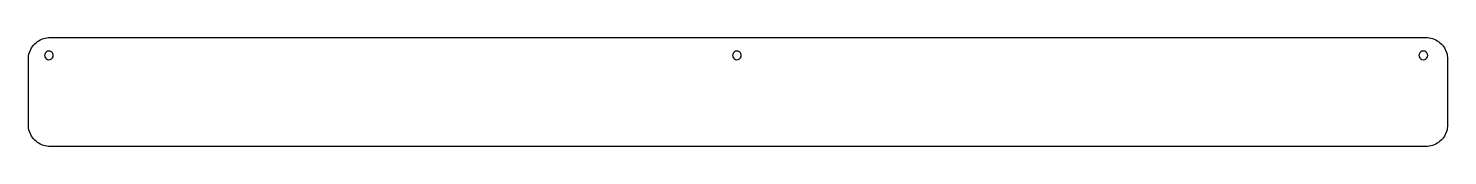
# Model space of a CAD drawing. Header units: inches. Extents: x 0 to 325, y 0 to 25.
import ezdxf

# ---------------------------------------------------------------- set-up
doc = ezdxf.new("R2010")
doc.units = ezdxf.units.IN
doc.header["$MEASUREMENT"] = 0
doc.layers.get('0').update_dxf_attribs({"lineweight": 25, "true_color": 0xffffff})

msp = doc.modelspace()

# ---------------------------------------------------------------- linework, layer by layer
at = {"color": 0}
for p, q in [((0.74, 22.61), (0.95, 22.94)), ((0.95, 22.94), (1.2, 23.25)), ((1.2, 23.25), (1.46, 23.54)), ((1.46, 23.54), (1.75, 23.8)), ((1.75, 23.8), (2.06, 24.05)), ((2.06, 24.05), (2.39, 24.27)), ((2.39, 24.27), (2.73, 24.46)), ((2.73, 24.46), (3.09, 24.62)), ((3.09, 24.62), (3.45, 24.76)), ((3.45, 24.76), (3.83, 24.86)), ((3.83, 24.86), (4.22, 24.94)), ((4.22, 24.94), (4.61, 24.99)), ((4.61, 24.99), (5, 25)), ((5, 25), (320.33, 25)), ((320.33, 25), (320.72, 24.99)), ((320.72, 24.99), (321.11, 24.94)), ((321.11, 24.94), (321.49, 24.86)), ((321.49, 24.86), (321.87, 24.76)), ((321.87, 24.76), (322.24, 24.62)), ((322.24, 24.62), (322.6, 24.46)), ((322.6, 24.46), (322.94, 24.27)), ((322.94, 24.27), (323.26, 24.05)), ((323.26, 24.05), (323.57, 23.8)), ((323.57, 23.8), (323.86, 23.54)), ((323.86, 23.54), (324.13, 23.25)), ((324.13, 23.25), (324.37, 22.94)), ((324.37, 22.94), (324.59, 22.61)), ((0, 20), (0.02, 20.39)), ((0, 4.95), (0, 20)), ((0.02, 20.39), (0.06, 20.78)), ((0.06, 20.78), (0.14, 21.17)), ((0.14, 21.17), (0.24, 21.55)), ((0.24, 21.55), (0.38, 21.91)), ((0.38, 21.91), (0.54, 22.27)), ((0.54, 22.27), (0.74, 22.61)), ((3.76, 21.19), (3.71, 20.88)), ((3.71, 20.88), (3.76, 20.57)), ((3.9, 21.47), (3.76, 21.19)), ((3.76, 20.57), (3.9, 20.3)), ((4.12, 21.69), (3.9, 21.47)), ((3.9, 20.3), (4.12, 20.07)), ((4.4, 21.83), (4.12, 21.69)), ((4.12, 20.07), (4.4, 19.93)), ((4.71, 21.88), (4.4, 21.83)), ((4.4, 19.93), (4.71, 19.88)), ((5.02, 21.83), (4.71, 21.88)), ((4.71, 19.88), (5.02, 19.93)), ((5.3, 21.69), (5.02, 21.83)), ((5.02, 19.93), (5.3, 20.07)), ((5.52, 21.47), (5.3, 21.69)), ((5.3, 20.07), (5.52, 20.3)), ((5.66, 21.19), (5.52, 21.47)), ((5.52, 20.3), (5.66, 20.57)), ((5.71, 20.88), (5.66, 21.19)), ((5.66, 20.57), (5.71, 20.88)), ((161.47, 21.19), (161.42, 20.88)), ((161.42, 20.88), (161.47, 20.57)), ((161.61, 21.47), (161.47, 21.19)), ((161.47, 20.57), (161.61, 20.3)), ((161.83, 21.69), (161.61, 21.47)), ((161.61, 20.3), (161.83, 20.07)), ((162.11, 21.83), (161.83, 21.69)), ((161.83, 20.07), (162.11, 19.93)), ((162.42, 21.88), (162.11, 21.83)), ((162.11, 19.93), (162.42, 19.88)), ((162.73, 21.83), (162.42, 21.88)), ((162.42, 19.88), (162.73, 19.93)), ((163.01, 21.69), (162.73, 21.83)), ((162.73, 19.93), (163.01, 20.07)), ((163.23, 21.47), (163.01, 21.69)), ((163.01, 20.07), (163.23, 20.3)), ((163.37, 21.19), (163.23, 21.47)), ((163.23, 20.3), (163.37, 20.57)), ((163.42, 20.88), (163.37, 21.19)), ((163.37, 20.57), (163.42, 20.88)), ((318.8, 21.19), (318.76, 20.88)), ((318.76, 20.88), (318.8, 20.57)), ((318.95, 21.47), (318.8, 21.19)), ((318.8, 20.57), (318.95, 20.3)), ((319.17, 21.69), (318.95, 21.47)), ((318.95, 20.3), (319.17, 20.07)), ((319.45, 21.83), (319.17, 21.69)), ((319.17, 20.07), (319.45, 19.93)), ((319.76, 21.88), (319.45, 21.83)), ((319.45, 19.93), (319.76, 19.88)), ((320.07, 21.83), (319.76, 21.88)), ((319.76, 19.88), (320.07, 19.93)), ((320.34, 21.69), (320.07, 21.83)), ((320.07, 19.93), (320.34, 20.07)), ((320.57, 21.47), (320.34, 21.69)), ((320.34, 20.07), (320.57, 20.3)), ((320.71, 21.19), (320.57, 21.47)), ((320.57, 20.3), (320.71, 20.57)), ((320.76, 20.88), (320.71, 21.19)), ((320.71, 20.57), (320.76, 20.88)), ((324.59, 22.61), (324.78, 22.27)), ((324.78, 22.27), (324.95, 21.91)), ((324.95, 21.91), (325.08, 21.55)), ((325.08, 21.55), (325.19, 21.17)), ((325.19, 21.17), (325.26, 20.78)), ((325.26, 20.78), (325.31, 20.39)), ((325.31, 20.39), (325.33, 20)), ((325.33, 20), (325.33, 4.95)), ((0.02, 4.56), (0, 4.95)), ((0.06, 4.17), (0.02, 4.56)), ((0.14, 3.78), (0.06, 4.17)), ((0.24, 3.4), (0.14, 3.78)), ((0.38, 3.04), (0.24, 3.4)), ((325.08, 3.4), (324.95, 3.04)), ((325.19, 3.78), (325.08, 3.4)), ((325.26, 4.17), (325.19, 3.78)), ((325.31, 4.56), (325.26, 4.17)), ((325.33, 4.95), (325.31, 4.56)), ((0.54, 2.68), (0.38, 3.04)), ((0.74, 2.34), (0.54, 2.68)), ((0.95, 2.01), (0.74, 2.34)), ((1.2, 1.7), (0.95, 2.01)), ((1.46, 1.41), (1.2, 1.7)), ((1.75, 1.15), (1.46, 1.41)), ((2.06, 0.9), (1.75, 1.15)), ((2.39, 0.69), (2.06, 0.9)), ((2.73, 0.49), (2.39, 0.69)), ((3.09, 0.33), (2.73, 0.49)), ((3.45, 0.19), (3.09, 0.33)), ((3.83, 0.09), (3.45, 0.19)), ((4.22, 0.01), (3.83, 0.09)), ((4.61, -0.03), (4.22, 0.01)), ((321.11, 0.01), (320.72, -0.03)), ((321.49, 0.09), (321.11, 0.01)), ((321.87, 0.19), (321.49, 0.09)), ((322.24, 0.33), (321.87, 0.19)), ((322.6, 0.49), (322.24, 0.33)), ((322.94, 0.69), (322.6, 0.49)), ((323.26, 0.9), (322.94, 0.69)), ((323.57, 1.15), (323.26, 0.9)), ((323.86, 1.41), (323.57, 1.15)), ((324.13, 1.7), (323.86, 1.41)), ((324.37, 2.01), (324.13, 1.7)), ((324.59, 2.34), (324.37, 2.01)), ((324.78, 2.68), (324.59, 2.34)), ((324.95, 3.04), (324.78, 2.68)), ((5, -0.05), (4.61, -0.03)), ((320.33, -0.05), (5, -0.05)), ((320.72, -0.03), (320.33, -0.05))]:
    msp.add_line(p, q, dxfattribs=at)

doc.saveas('drawing.dxf')
